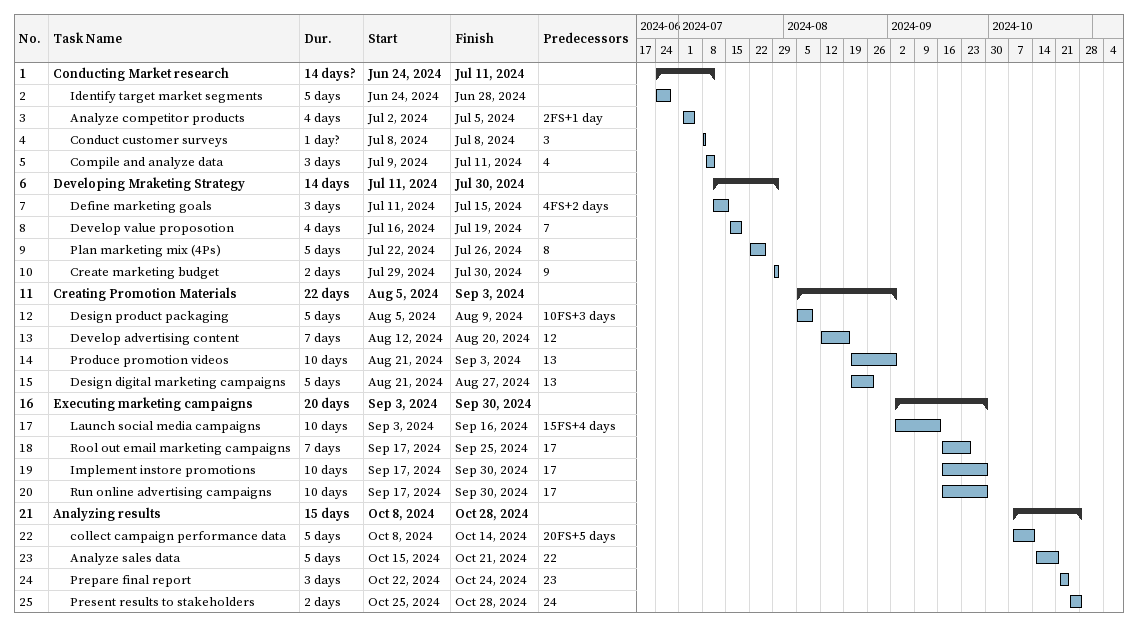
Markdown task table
| ID | Level | Task | Duration | Start | Finish | Predecessors |
|---|---|---|---|---|---|---|
| 1 | 1 | **Conducting Market research** | 14d? | 2024-06-24 | 2024-07-11 |  |
| 2 | 2 | Identify target market segments | 5d | 2024-06-24 | 2024-06-28 |  |
| 3 | 2 | Analyze competitor products | 4d | 2024-07-02 | 2024-07-05 | 2FS+1d |
| 4 | 2 | Conduct customer surveys | 1d? | 2024-07-08 | 2024-07-08 | 3 |
| 5 | 2 | Compile and analyze data | 3d | 2024-07-09 | 2024-07-11 | 4 |
| 6 | 1 | **Developing Mraketing Strategy** | 14d | 2024-07-11 | 2024-07-30 |  |
| 7 | 2 | Define marketing goals | 3d | 2024-07-11 | 2024-07-15 | 4FS+2d |
| 8 | 2 | Develop value proposotion | 4d | 2024-07-16 | 2024-07-19 | 7 |
| 9 | 2 | Plan marketing mix (4Ps) | 5d | 2024-07-22 | 2024-07-26 | 8 |
| 10 | 2 | Create marketing budget | 2d | 2024-07-29 | 2024-07-30 | 9 |
| 11 | 1 | **Creating Promotion Materials** | 22d | 2024-08-05 | 2024-09-03 |  |
| 12 | 2 | Design product packaging | 5d | 2024-08-05 | 2024-08-09 | 10FS+3d |
| 13 | 2 | Develop advertising content | 7d | 2024-08-12 | 2024-08-20 | 12 |
| 14 | 2 | Produce promotion videos | 10d | 2024-08-21 | 2024-09-03 | 13 |
| 15 | 2 | Design digital marketing campaigns | 5d | 2024-08-21 | 2024-08-27 | 13 |
| 16 | 1 | **Executing marketing campaigns** | 20d | 2024-09-03 | 2024-09-30 |  |
| 17 | 2 | Launch social media campaigns | 10d | 2024-09-03 | 2024-09-16 | 15FS+4d |
| 18 | 2 | Rool out email marketing campaigns | 7d | 2024-09-17 | 2024-09-25 | 17 |
| 19 | 2 | Implement instore promotions | 10d | 2024-09-17 | 2024-09-30 | 17 |
| 20 | 2 | Run online advertising campaigns | 10d | 2024-09-17 | 2024-09-30 | 17 |
| 21 | 1 | **Analyzing results** | 15d | 2024-10-08 | 2024-10-28 |  |
| 22 | 2 | collect campaign performance data | 5d | 2024-10-08 | 2024-10-14 | 20FS+5d |
| 23 | 2 | Analyze sales data | 5d | 2024-10-15 | 2024-10-21 | 22 |
| 24 | 2 | Prepare final report | 3d | 2024-10-22 | 2024-10-24 | 23 |
| 25 | 2 | Present results to stakeholders | 2d | 2024-10-25 | 2024-10-28 | 24 |
